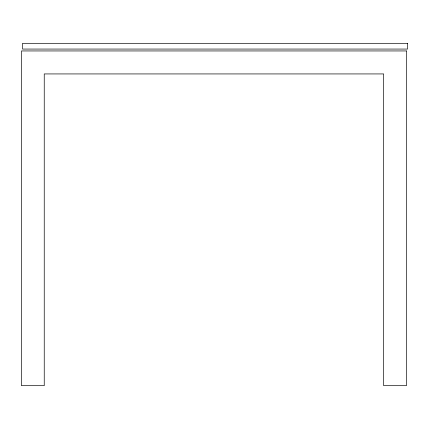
<?xml version="1.0" encoding="UTF-8"?>
<svg xmlns="http://www.w3.org/2000/svg" width="429" height="429" viewBox="0 0 429 429"><rect width="100%" height="100%" fill="white"/><g stroke="black" fill="none" stroke-linecap="round" stroke-linejoin="round"><path stroke-width="0.64" d="M407.55 43.318L22.533 43.318L22.533 49.067L407.55 49.067L407.55 43.318M406.467 50.944L21.45 50.944L21.45 385.682L44.241 385.682L44.241 73.933L383.676 73.933L383.676 385.682L406.467 385.682L406.467 50.944"/></g></svg>
